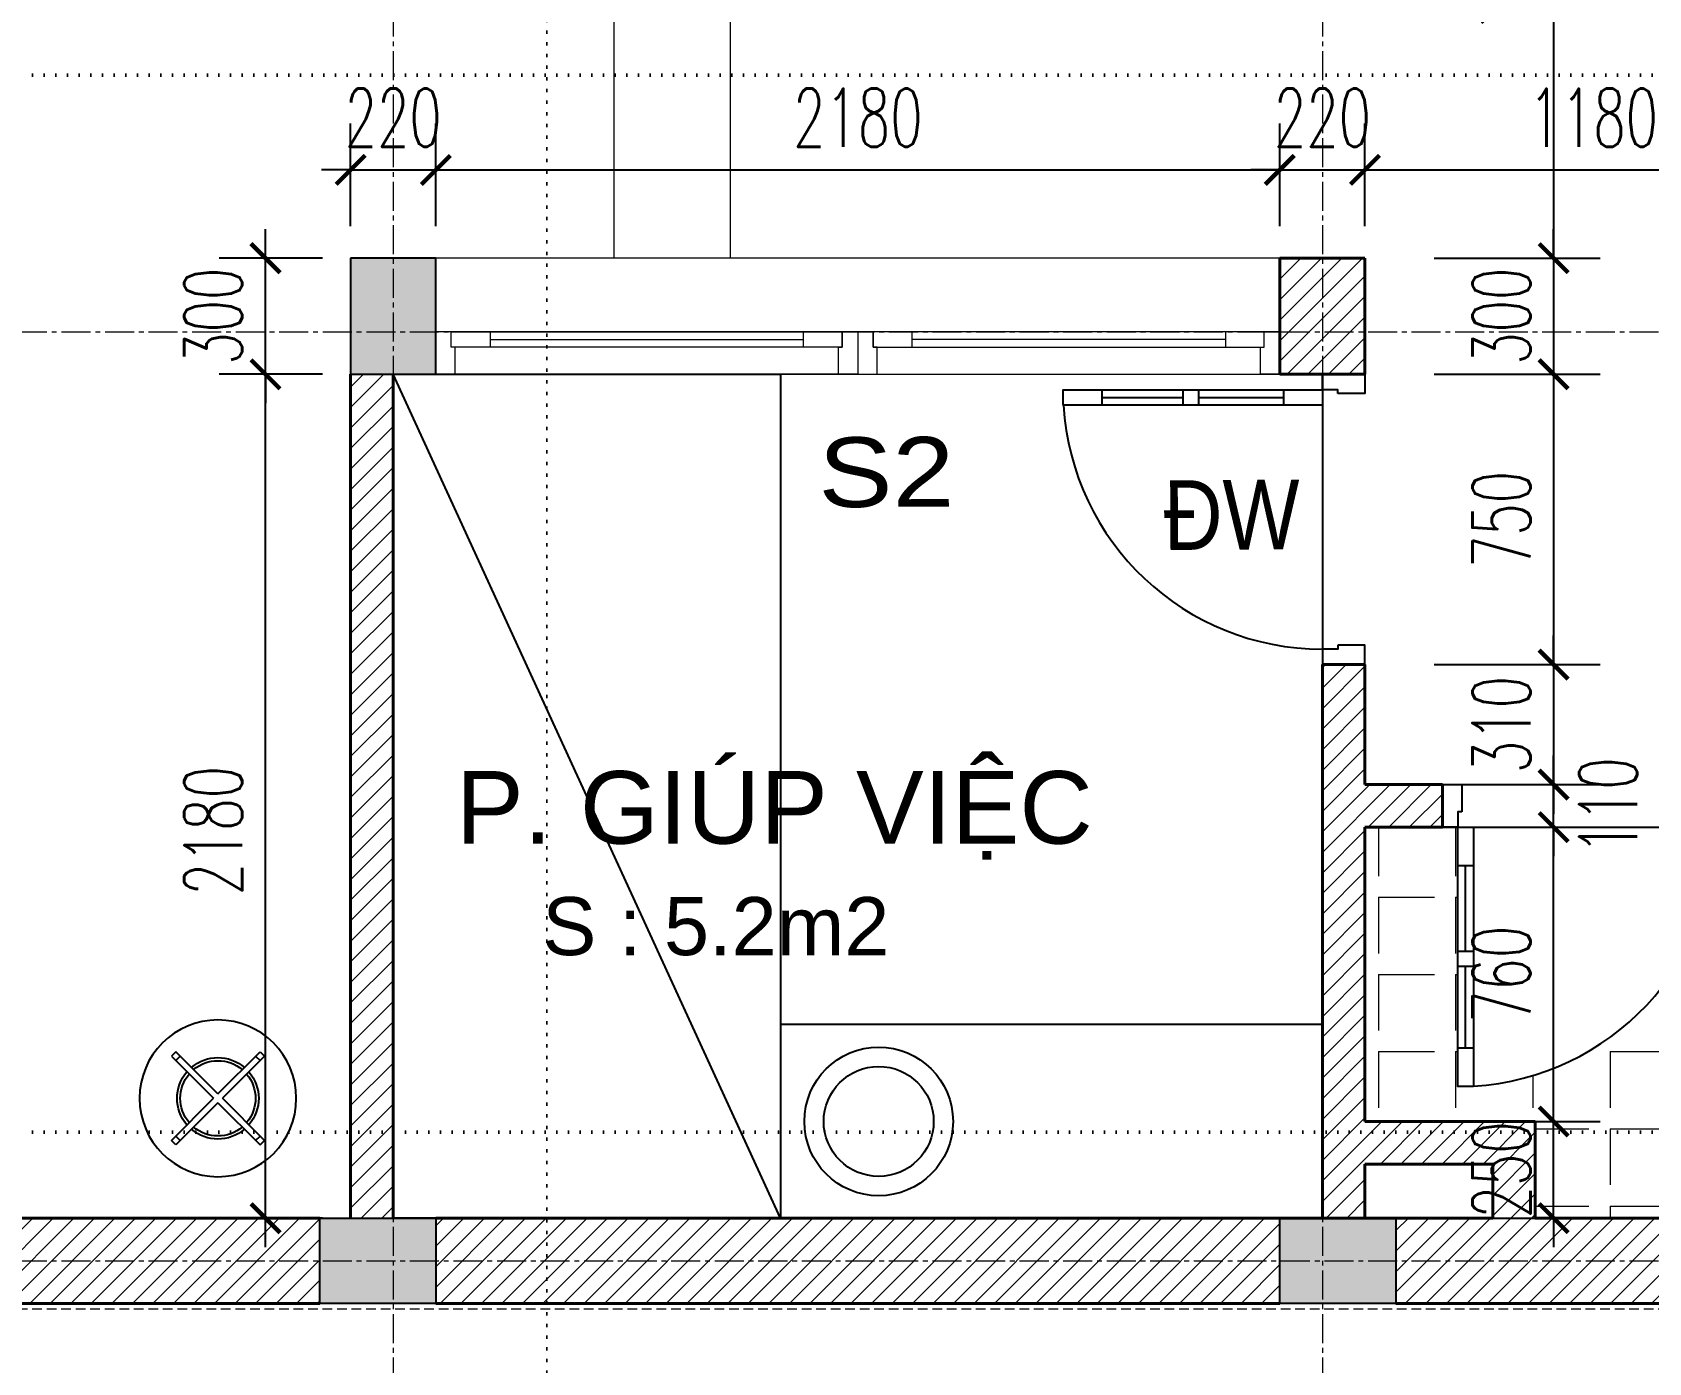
# Model space of a CAD drawing. Header units: millimetres. Extents: x -229618 to 2906, y -178063 to 96806.
# Drawn here: x -204185 to -200010, y -36808 to -33371 of the extents above; entities that cross this region are included whole.
import ezdxf
from ezdxf.enums import TextEntityAlignment as Align

# ---------------------------------------------------------------- set-up
doc = ezdxf.new("R2010")
doc.units = ezdxf.units.MM
doc.header["$LTSCALE"] = 200
doc.header["$MEASUREMENT"] = 0
doc.set_wipeout_variables(frame=1)
doc.header["$PDMODE"] = 3
doc.header["$PDSIZE"] = 50
for name, pattern in [('ACAD_ISO07W100', [3, 0, -3]), ('CENTER2', [1.125, 0.75, -0.125, 0.125, -0.125]), ('DASHED2', [0.375, 0.25, -0.125]), ('HIDDEN2', [0.1875, 0.125, -0.0625])]:
    doc.linetypes.add(name, pattern=pattern)
doc.layers.get('0').update_dxf_attribs({"color": 95, "linetype": 'CONTINUOUS'})
doc.layers.get('DEFPOINTS').update_dxf_attribs({"linetype": 'CONTINUOUS'})
for name, color, linetype, lineweight in [('cat', 1, 'CONTINUOUS', 40), ('hatch', 250, 'CONTINUOUS', 5), ('KH cat', 2, 'HIDDEN2', 50), ('khuat', 8, 'DASHED2', 15), ('nho', 252, 'CONTINUOUS', 15), ('thay', 7, 'CONTINUOUS', 18), ('tim', 18, 'CENTER2', 9)]:
    doc.layers.add(name, color=color, linetype=linetype, lineweight=lineweight)
for name, color, linetype in [('COT', 2, 'CONTINUOUS'), ('CUA', 145, 'CONTINUOUS'), ('DIM', 251, 'CONTINUOUS'), ('NOITHAT', 99, 'CONTINUOUS'), ('TEXT', 33, 'CONTINUOUS'), ('thong ke cua', 7, 'CONTINUOUS')]:
    doc.layers.add(name, color=color, linetype=linetype)
doc.styles.add('Aria H iso', font='Vharial_0.ttf')
doc.styles.add('Arial iso', font='vnarial_0.ttf')
doc.styles.add('Scale', font='vnsimli.shx', dxfattribs={"width": 0.65, "bigfont": 'bigfont.shx'})
doc.styles.add('T3', font='Vhavan_0.ttf', dxfattribs={"width": 0.8})
doc.dimstyles.new('Scale', dxfattribs={"dimscale": 75, "dimtxt": 2, "dimasz": 1, "dimexe": 1.6, "dimexo": 0, "dimgap": 0.8, "dimtad": 1, "dimdec": 0, "dimzin": 0, "dimdsep": 46, "dimtxsty": 'Scale', "dimblk": 'ARCHTICK', "dimcen": 0.1, "dimdle": 1, "dimclrd": 256, "dimclre": 256, "dimclrt": 3, "dimadec": 0, "dimazin": 0, "dimtfac": 1, "dimtdec": 0, "dimtix": 1, "dimtmove": 2, "dimatfit": 3, "dimldrblk": 'ARCHTICK', "dimfxl": 0, "dimtolj": 1, "dimtzin": 0, "dimarcsym": 0})
pattern_1 = [(45, (-231220.12, -29953.56), (-26.516504, 26.516504), [])]

# ---------------------------------------------------------------- blocks, each defined once
blk = doc.blocks.new('A$C1A7D1725')
at = {"layer": 'CUA'}
for p, q in [((670, 750), (670, 0)), ((100, 690), (310, 690)), ((350, 690), (570, 690))]:
    blk.add_line(p, q, dxfattribs=at)
for points in [[(0, 670), (0, 710), (100, 710), (100, 670)], [(0, 670), (0, 710), (670, 710), (670, 670)], [(310, 670), (310, 710), (350, 710), (350, 670)], [(570, 670), (570, 710), (670, 710), (670, 670)], [(710, 700), (710, 710), (670, 710), (670, 750), (780, 750), (780, 700)], [(710, 50), (710, 40), (670, 40), (670, 0), (780, 0), (780, 50)]]:
    blk.add_lwpolyline(points, close=True, dxfattribs=at)
blk.add_arc((669.9, 709.8), 669.8, 183.4084, 270.006, dxfattribs=at)
blk = doc.blocks.new('bd')
at = {"layer": 'NOITHAT'}
for p, q in [((-217.6, 240.6), (-240.6, 217.6)), ((-240.6, 217.6), (-22.9, 0)), ((0, 22.9), (-217.6, 240.6)), ((-194.7, 217.6), (-217.6, 194.7)), ((0, 22.9), (217.6, 240.6)), ((240.6, 217.6), (22.9, 0)), ((194.7, 217.6), (217.6, 194.7)), ((217.6, 240.6), (240.6, 217.6)), ((-240.6, -217.6), (-22.9, 0)), ((240.6, -217.6), (22.9, 0)), ((0, -22.9), (-217.6, -240.6)), ((0, -22.9), (217.6, -240.6)), ((-217.6, -240.6), (-240.6, -217.6)), ((-194.7, -217.6), (-217.6, -194.7)), ((194.7, -217.6), (217.6, -194.7)), ((217.6, -240.6), (240.6, -217.6))]:
    blk.add_line(p, q, dxfattribs=at)
blk.add_circle((0, 0), 405, dxfattribs=at)
for radius, start, end in [(210.6, 49.41173, 130.58827), (194.4, 49.78019, 130.21981), (210.6, 139.41173, 220.58827), (194.4, 139.78019, 220.21981), (194.4, 319.78019, 40.21981), (210.6, 319.41173, 40.58827), (210.6, 229.41173, 310.58827), (194.4, 229.78019, 310.21981)]:
    blk.add_arc((0, 0), radius, start, end, dxfattribs=at)
blk = doc.blocks.new('_ArchTick')
at = {"color": 0, "linetype": 'ByBlock', "const_width": 0.15}
blk.add_lwpolyline([(-0.5, -0.5), (0.5, 0.5)], dxfattribs=at)
blk = doc.blocks.new('*D279')
at = {"layer": 'DEFPOINTS', "color": 0, "linetype": 'Continuous'}
for p in [(-203143, -33726.6), (-203363, -33871.5), (-203143, -33871.5)]:
    blk.add_point(p, dxfattribs=at)
at = {"layer": 'DIM', "linetype": 'Continuous', "lineweight": -2}
for p, q in [((-203363, -33871.5), (-203363, -33606.6)), ((-203143, -33871.5), (-203143, -33606.6)), ((-203363, -33726.6), (-203438, -33726.6)), ((-203363, -33726.6), (-203143, -33726.6)), ((-203143, -33726.6), (-203068, -33726.6))]:
    blk.add_line(p, q, dxfattribs=at)
at = {"layer": 'DIM', "linetype": 'Continuous', "lineweight": -2, "xscale": 75, "yscale": 75, "zscale": 75}
blk.add_blockref('_ArchTick', (-203363, -33726.6), dxfattribs=at)
at = {"layer": 'DIM', "linetype": 'Continuous', "lineweight": -2, "xscale": 75, "yscale": 75, "zscale": 75, "rotation": 180}
blk.add_blockref('_ArchTick', (-203143, -33726.6), dxfattribs=at)
at = {"layer": 'DIM', "color": 3, "linetype": 'Continuous', "insert": (-203253, -33591.6), "char_height": 150, "attachment_point": 5, "style": 'Scale'}
blk.add_mtext('\\A1;220', dxfattribs=at)
blk = doc.blocks.new('*D280')
at = {"layer": 'DEFPOINTS', "color": 0, "linetype": 'Continuous'}
for p in [(-200963, -33726.6), (-203143, -33871.5), (-200963, -33871.5)]:
    blk.add_point(p, dxfattribs=at)
at = {"layer": 'DIM', "linetype": 'Continuous', "lineweight": -2}
for p, q in [((-203143, -33871.5), (-203143, -33606.6)), ((-200963, -33871.5), (-200963, -33606.6)), ((-203218, -33726.6), (-200888, -33726.6))]:
    blk.add_line(p, q, dxfattribs=at)
at = {"layer": 'DIM', "linetype": 'Continuous', "lineweight": -2, "xscale": 75, "yscale": 75, "zscale": 75, "rotation": 180}
blk.add_blockref('_ArchTick', (-203143, -33726.6), dxfattribs=at)
at = {"layer": 'DIM', "linetype": 'Continuous', "lineweight": -2, "xscale": 75, "yscale": 75, "zscale": 75}
blk.add_blockref('_ArchTick', (-200963, -33726.6), dxfattribs=at)
at = {"layer": 'DIM', "color": 3, "linetype": 'Continuous', "insert": (-202053, -33591.6), "char_height": 150, "attachment_point": 5, "style": 'Scale'}
blk.add_mtext('\\A1;2180', dxfattribs=at)
blk = doc.blocks.new('*D281')
at = {"layer": 'DEFPOINTS', "color": 0, "linetype": 'Continuous'}
for p in [(-200743, -33726.6), (-200963, -33871.5), (-200743, -33871.5)]:
    blk.add_point(p, dxfattribs=at)
at = {"layer": 'DIM', "linetype": 'Continuous', "lineweight": -2}
for p, q in [((-200963, -33871.5), (-200963, -33606.6)), ((-200743, -33871.5), (-200743, -33606.6)), ((-200963, -33726.6), (-201038, -33726.6)), ((-200963, -33726.6), (-200743, -33726.6)), ((-200743, -33726.6), (-200668, -33726.6))]:
    blk.add_line(p, q, dxfattribs=at)
at = {"layer": 'DIM', "linetype": 'Continuous', "lineweight": -2, "xscale": 75, "yscale": 75, "zscale": 75}
blk.add_blockref('_ArchTick', (-200963, -33726.6), dxfattribs=at)
at = {"layer": 'DIM', "linetype": 'Continuous', "lineweight": -2, "xscale": 75, "yscale": 75, "zscale": 75, "rotation": 180}
blk.add_blockref('_ArchTick', (-200743, -33726.6), dxfattribs=at)
at = {"layer": 'DIM', "color": 3, "linetype": 'Continuous', "insert": (-200853, -33591.6), "char_height": 150, "attachment_point": 5, "style": 'Scale'}
blk.add_mtext('\\A1;220', dxfattribs=at)
blk = doc.blocks.new('*D282')
at = {"layer": 'DEFPOINTS', "color": 0, "linetype": 'Continuous'}
for p in [(-199563, -33726.6), (-200743, -33871.5), (-199563, -33871.5)]:
    blk.add_point(p, dxfattribs=at)
at = {"layer": 'DIM', "linetype": 'Continuous', "lineweight": -2}
for p, q in [((-200743, -33871.5), (-200743, -33606.6)), ((-199563, -33871.5), (-199563, -33606.6)), ((-200818, -33726.6), (-199488, -33726.6))]:
    blk.add_line(p, q, dxfattribs=at)
at = {"layer": 'DIM', "linetype": 'Continuous', "lineweight": -2, "xscale": 75, "yscale": 75, "zscale": 75, "rotation": 180}
blk.add_blockref('_ArchTick', (-200743, -33726.6), dxfattribs=at)
at = {"layer": 'DIM', "linetype": 'Continuous', "lineweight": -2, "xscale": 75, "yscale": 75, "zscale": 75}
blk.add_blockref('_ArchTick', (-199563, -33726.6), dxfattribs=at)
at = {"layer": 'DIM', "color": 3, "linetype": 'Continuous', "insert": (-200153, -33591.6), "char_height": 150, "attachment_point": 5, "style": 'Scale'}
blk.add_mtext('\\A1;1180', dxfattribs=at)
blk = doc.blocks.new('*D292')
at = {"layer": 'DEFPOINTS', "color": 0, "linetype": 'Continuous'}
for p in [(-200564.5, -32454.5), (-200564.5, -33954.5), (-200255.6, -33954.5)]:
    blk.add_point(p, dxfattribs=at)
at = {"layer": 'DIM', "linetype": 'Continuous', "lineweight": -2}
for p, q in [((-200255.6, -32379.5), (-200255.6, -34029.5)), ((-200564.5, -32454.5), (-200135.6, -32454.5)), ((-200564.5, -33954.5), (-200135.6, -33954.5))]:
    blk.add_line(p, q, dxfattribs=at)
at = {"layer": 'DIM', "linetype": 'Continuous', "lineweight": -2, "xscale": 75, "yscale": 75, "zscale": 75}
for p, rotation in [((-200255.6, -32454.5), 90), ((-200255.6, -33954.5), 270)]:
    blk.add_blockref('_ArchTick', p, dxfattribs=dict(at, rotation=rotation))
at = {"layer": 'DIM', "color": 3, "linetype": 'Continuous', "insert": (-200390.6, -33204.5), "char_height": 150, "attachment_point": 5, "rotation": 90, "style": 'Scale'}
blk.add_mtext('\\A1;1500', dxfattribs=at)
blk = doc.blocks.new('*D293')
at = {"layer": 'DEFPOINTS', "color": 0, "linetype": 'Continuous'}
for p in [(-200564.5, -33954.5), (-200564.5, -34254.5), (-200255.6, -34254.5)]:
    blk.add_point(p, dxfattribs=at)
at = {"layer": 'DIM', "linetype": 'Continuous', "lineweight": -2}
for p, q in [((-200255.6, -33954.5), (-200255.6, -33879.5)), ((-200564.5, -33954.5), (-200135.6, -33954.5)), ((-200255.6, -33954.5), (-200255.6, -34254.5)), ((-200564.5, -34254.5), (-200135.6, -34254.5)), ((-200255.6, -34254.5), (-200255.6, -34329.5))]:
    blk.add_line(p, q, dxfattribs=at)
at = {"layer": 'DIM', "linetype": 'Continuous', "lineweight": -2, "xscale": 75, "yscale": 75, "zscale": 75}
for p, rotation in [((-200255.6, -33954.5), 270), ((-200255.6, -34254.5), 90)]:
    blk.add_blockref('_ArchTick', p, dxfattribs=dict(at, rotation=rotation))
at = {"layer": 'DIM', "color": 3, "linetype": 'Continuous', "insert": (-200390.6, -34104.5), "char_height": 150, "attachment_point": 5, "rotation": 90, "style": 'Scale'}
blk.add_mtext('\\A1;300', dxfattribs=at)
blk = doc.blocks.new('*D294')
at = {"layer": 'DEFPOINTS', "color": 0, "linetype": 'Continuous'}
for p in [(-200564.5, -34254.5), (-200564.5, -35004.5), (-200255.6, -35004.5)]:
    blk.add_point(p, dxfattribs=at)
at = {"layer": 'DIM', "linetype": 'Continuous', "lineweight": -2}
for p, q in [((-200255.6, -34179.5), (-200255.6, -35079.5)), ((-200564.5, -34254.5), (-200135.6, -34254.5)), ((-200564.5, -35004.5), (-200135.6, -35004.5))]:
    blk.add_line(p, q, dxfattribs=at)
at = {"layer": 'DIM', "linetype": 'Continuous', "lineweight": -2, "xscale": 75, "yscale": 75, "zscale": 75}
for p, rotation in [((-200255.6, -34254.5), 90), ((-200255.6, -35004.5), 270)]:
    blk.add_blockref('_ArchTick', p, dxfattribs=dict(at, rotation=rotation))
at = {"layer": 'DIM', "color": 3, "linetype": 'Continuous', "insert": (-200390.6, -34629.5), "char_height": 150, "attachment_point": 5, "rotation": 90, "style": 'Scale'}
blk.add_mtext('\\A1;750', dxfattribs=at)
blk = doc.blocks.new('*D295')
at = {"layer": 'DEFPOINTS', "color": 0, "linetype": 'Continuous'}
for p in [(-200564.5, -35004.5), (-200564.5, -35314.5), (-200255.6, -35314.5)]:
    blk.add_point(p, dxfattribs=at)
at = {"layer": 'DIM', "linetype": 'Continuous', "lineweight": -2}
for p, q in [((-200255.6, -35004.5), (-200255.6, -34929.5)), ((-200564.5, -35004.5), (-200135.6, -35004.5)), ((-200255.6, -35004.5), (-200255.6, -35314.5)), ((-200564.5, -35314.5), (-200135.6, -35314.5)), ((-200255.6, -35314.5), (-200255.6, -35389.5))]:
    blk.add_line(p, q, dxfattribs=at)
at = {"layer": 'DIM', "linetype": 'Continuous', "lineweight": -2, "xscale": 75, "yscale": 75, "zscale": 75}
for p, rotation in [((-200255.6, -35004.5), 270), ((-200255.6, -35314.5), 90)]:
    blk.add_blockref('_ArchTick', p, dxfattribs=dict(at, rotation=rotation))
at = {"layer": 'DIM', "color": 3, "linetype": 'Continuous', "insert": (-200390.6, -35159.5), "char_height": 150, "attachment_point": 5, "rotation": 90, "style": 'Scale'}
blk.add_mtext('\\A1;310', dxfattribs=at)
blk = doc.blocks.new('*D168')
at = {"layer": 'DEFPOINTS', "color": 0, "linetype": 'Continuous'}
for p in [(-203582.9, -34254.5), (-203435.4, -34254.5), (-203435.4, -36434.5)]:
    blk.add_point(p, dxfattribs=at)
at = {"layer": 'DIM', "linetype": 'Continuous', "lineweight": -2}
for p, q in [((-203582.9, -36509.5), (-203582.9, -34179.5)), ((-203435.4, -34254.5), (-203702.9, -34254.5)), ((-203435.4, -36434.5), (-203702.9, -36434.5))]:
    blk.add_line(p, q, dxfattribs=at)
at = {"layer": 'DIM', "linetype": 'Continuous', "lineweight": -2, "xscale": 75, "yscale": 75, "zscale": 75}
for p, rotation in [((-203582.9, -34254.5), 90), ((-203582.9, -36434.5), 270)]:
    blk.add_blockref('_ArchTick', p, dxfattribs=dict(at, rotation=rotation))
at = {"layer": 'DIM', "color": 3, "linetype": 'Continuous', "insert": (-203717.9, -35433.3), "char_height": 150, "attachment_point": 5, "rotation": 90, "style": 'Scale'}
blk.add_mtext('\\A1;2180', dxfattribs=at)
blk = doc.blocks.new('*D169')
at = {"layer": 'DEFPOINTS', "color": 0, "linetype": 'Continuous'}
for p in [(-203582.9, -33954.5), (-203435.4, -33954.5), (-203435.4, -34254.5)]:
    blk.add_point(p, dxfattribs=at)
at = {"layer": 'DIM', "linetype": 'Continuous', "lineweight": -2}
for p, q in [((-203582.9, -33954.5), (-203582.9, -33879.5)), ((-203435.4, -33954.5), (-203702.9, -33954.5)), ((-203582.9, -34254.5), (-203582.9, -33954.5)), ((-203435.4, -34254.5), (-203702.9, -34254.5)), ((-203582.9, -34254.5), (-203582.9, -34329.5))]:
    blk.add_line(p, q, dxfattribs=at)
at = {"layer": 'DIM', "linetype": 'Continuous', "lineweight": -2, "xscale": 75, "yscale": 75, "zscale": 75}
for p, rotation in [((-203582.9, -33954.5), 270), ((-203582.9, -34254.5), 90)]:
    blk.add_blockref('_ArchTick', p, dxfattribs=dict(at, rotation=rotation))
at = {"layer": 'DIM', "color": 3, "linetype": 'Continuous', "insert": (-203717.9, -34104.5), "char_height": 150, "attachment_point": 5, "rotation": 90, "style": 'Scale'}
blk.add_mtext('\\A1;300', dxfattribs=at)
blk = doc.blocks.new('*D150')
at = {"layer": 'DEFPOINTS', "color": 0, "linetype": 'Continuous'}
for p in [(-200540.9, -36184.5), (-200255.6, -36184.5), (-200540.9, -36434.5)]:
    blk.add_point(p, dxfattribs=at)
at = {"layer": 'DIM', "linetype": 'Continuous', "lineweight": -2}
for p, q in [((-200255.6, -36184.5), (-200255.6, -36109.5)), ((-200540.9, -36184.5), (-200135.6, -36184.5)), ((-200255.6, -36434.5), (-200255.6, -36184.5)), ((-200540.9, -36434.5), (-200135.6, -36434.5)), ((-200255.6, -36434.5), (-200255.6, -36509.5))]:
    blk.add_line(p, q, dxfattribs=at)
at = {"layer": 'DIM', "linetype": 'Continuous', "lineweight": -2, "xscale": 75, "yscale": 75, "zscale": 75}
for p, rotation in [((-200255.6, -36184.5), 270), ((-200255.6, -36434.5), 90)]:
    blk.add_blockref('_ArchTick', p, dxfattribs=dict(at, rotation=rotation))
at = {"layer": 'DIM', "color": 3, "linetype": 'Continuous', "insert": (-200390.6, -36309.5), "char_height": 150, "attachment_point": 5, "rotation": 90, "style": 'Scale'}
blk.add_mtext('\\A1;250', dxfattribs=at)
blk = doc.blocks.new('*D151')
at = {"layer": 'DEFPOINTS', "color": 0, "linetype": 'Continuous'}
for p in [(-200540.9, -35424.5), (-200255.6, -35424.5), (-200540.9, -36184.5)]:
    blk.add_point(p, dxfattribs=at)
at = {"layer": 'DIM', "linetype": 'Continuous', "lineweight": -2}
for p, q in [((-200255.6, -36259.5), (-200255.6, -35349.5)), ((-200540.9, -35424.5), (-200135.6, -35424.5)), ((-200540.9, -36184.5), (-200135.6, -36184.5))]:
    blk.add_line(p, q, dxfattribs=at)
at = {"layer": 'DIM', "linetype": 'Continuous', "lineweight": -2, "xscale": 75, "yscale": 75, "zscale": 75}
for p, rotation in [((-200255.6, -35424.5), 90), ((-200255.6, -36184.5), 270)]:
    blk.add_blockref('_ArchTick', p, dxfattribs=dict(at, rotation=rotation))
at = {"layer": 'DIM', "color": 3, "linetype": 'Continuous', "insert": (-200390.6, -35804.5), "char_height": 150, "attachment_point": 5, "rotation": 90, "style": 'Scale'}
blk.add_mtext('\\A1;760', dxfattribs=at)
blk = doc.blocks.new('kh cua')
at = {"ltscale": 600}
blk.add_wipeout([(0, 210.4), (-65, 200.1), (-123.6, 170.2), (-170.2, 123.6), (-200.1, 65), (-210.4, 0), (-200.1, -65), (-170.2, -123.6), (-123.6, -170.2), (-65, -200.1), (0, -210.4), (65, -200.1), (123.6, -170.2), (170.2, -123.6), (200.1, -65), (210.4, 0), (200.1, 65), (170.2, 123.6), (123.6, 170.2), (65, 200.1)], dxfattribs=at).dxf.layer = 'thong ke cua'
at = {"layer": 'thong ke cua', "color": 1, "style": 'T3', "width": 0.973787}
blk.add_attdef('AA', text='', height=180, rotation=0.3157, dxfattribs=at).set_placement((-171.5, -80.9), (179.8, -78.9), align=Align.FIT)
blk = doc.blocks.new('*D411')
at = {"layer": 'DEFPOINTS', "color": 0}
for p in [(-200463, -35314.5), (-200255.6, -35314.5), (-200463, -35424.5)]:
    blk.add_point(p, dxfattribs=at)
at = {"layer": 'DIM', "lineweight": -2}
for p, q in [((-200255.6, -35314.5), (-200255.6, -35239.5)), ((-200463, -35314.5), (-200135.6, -35314.5)), ((-200255.6, -35424.5), (-200255.6, -35314.5)), ((-200463, -35424.5), (-200135.6, -35424.5)), ((-200255.6, -35424.5), (-200255.6, -35499.5))]:
    blk.add_line(p, q, dxfattribs=at)
at = {"layer": 'DIM', "lineweight": -2, "xscale": 75, "yscale": 75, "zscale": 75}
for p, rotation in [((-200255.6, -35314.5), 270), ((-200255.6, -35424.5), 90)]:
    blk.add_blockref('_ArchTick', p, dxfattribs=dict(at, rotation=rotation))
at = {"layer": 'DIM', "color": 3, "insert": (-200115, -35369.5), "char_height": 150, "attachment_point": 5, "rotation": 90, "style": 'Scale'}
blk.add_mtext('\\A1;110', dxfattribs=at)

msp = doc.modelspace()

# ---------------------------------------------------------------- hatches: boundary and pattern name
at = {"layer": 'hatch', "linetype": 'Continuous'}
h = msp.add_hatch(dxfattribs=at)
h.set_pattern_fill('BT', color=256, scale=100, style=0)
h.set_pattern_definition([(0, (83.29, 12.83), (0, 100), [0, -100]), (0, (12.65, 56.06), (0, 100), [0, -100]), (0, (15.78, 38.46), (0, 100), [0, -100]), (0, (51, 46.67), (0, 100), [0, -100]), (0, (32.02, 75.43), (0, 100), [0, -100]), (0, (26.93, 62.72), (0, 100), [0, -100]), (0, (35.94, 84.04), (0, 100), [0, -100]), (0, (22.04, 92.45), (0, 100), [0, -100]), (0, (41.22, 70.54), (0, 100), [0, -100]), (0, (9.13, 70.93), (0, 100), [0, -100]), (0, (73.12, 71.32), (0, 100), [0, -100]), (0, (87.6, 74.06), (0, 100), [0, -100]), (0, (80.16, 63.89), (0, 100), [0, -100]), (0, (82.32, 50.2), (0, 100), [0, -100]), (0, (56.29, 62.13), (0, 100), [0, -100]), (0, (55.51, 34.55), (0, 100), [0, -100]), (0, (55.51, 25.94), (0, 100), [0, -100]), (0, (8.15, 23.98), (0, 100), [0, -100]), (0, (47.68, 35.72), (0, 100), [0, -100]), (0, (48.07, 2.46), (0, 100), [0, -100]), (0, (37.31, 23.79), (0, 100), [0, -100]), (0, (38.09, 14), (0, 100), [0, -100]), (0, (25.17, 6.77), (0, 100), [0, -100]), (0, (31.83, 20.07), (0, 100), [0, -100]), (0, (27.13, 24.18), (0, 100), [0, -100]), (45, (79.99, 21.105), (0, 100.00003), [8, -133.4214]), (135, (85.65, 26.76), (-100.00003, 0), [8, -133.4214]), (270, (79.99, 32.42), (100, -2e-14), [11.3137, -88.6863]), (180, (76.52, 22.38), (-1e-14, -100), [12, -88]), (270, (64.52, 22.38), (100, -2e-14), [12, -88]), (45, (64.52, 10.38), (0, 100.00003), [16.9706, -124.4508]), (90, (39.51, 29.29), (-100, 6e-15), [16.8, -83.2]), (180, (39.51, 46.09), (-1e-14, -100), [16.8, -83.2]), (315, (22.714, 46.095), (100.00003, -2e-14), [23.7588, -117.6626]), (135, (25.28, 11.31), (-100.00003, 0), [7, -134.4214]), (225, (20.33, 16.26), (-1e-14, -100.00003), [7, -134.4214]), (0, (15.38, 11.31), (0, 100), [9.8995, -90.1005]), (0, (61.83, 78.92), (0, 100), [13.75, -86.25]), (90, (75.58, 78.92), (-100, 6e-15), [13.75, -86.25]), (225, (75.584, 92.67), (-1e-14, -100.00003), [19.4454, -121.9759]), (270, (50.27, 80.91), (100, -2e-14), [12.5, -87.5]), (0, (50.27, 68.41), (0, 100), [12.5, -87.5]), (135, (62.77, 68.41), (-100.00003, 0), [17.6777, -123.7437]), (45, (56.63, 84.76), (0, 100.00003), [8.5, -132.9214]), (135, (62.64, 90.77), (-100.00003, 0), [8.5, -132.9214]), (270, (56.63, 96.78), (100, -2e-14), [12.0208, -87.9792]), (135, (17.366, 77.56), (-100.00003, 0), [14.1421, -127.2792]), (0, (7.37, 77.56), (0, 100), [10, -90]), (270, (7.37, 87.56), (100, -2e-14), [10, -90]), (45, (0, 0), (-49.497475, 49.497475), []), (45, (35, 0), (-49.497475, 49.497475), [])])
h.paths.add_polyline_path([(-200963, -26684.5), (-200743, -26684.5), (-200743, -26904.5), (-200963, -26904.5)])
h.paths.add_polyline_path([(-195563, -32234.5), (-195343, -32234.5), (-195343, -32454.5), (-195563, -32454.5)])
h.paths.add_polyline_path([(-196763, -28634.5), (-196543, -28634.5), (-196543, -28854.5), (-196763, -28854.5)])
h.paths.add_polyline_path([(-208763, -29834.5), (-208543, -29834.5), (-208543, -30054.5), (-208763, -30054.5)])
h.paths.add_polyline_path([(-207263, -29834.5), (-207043, -29834.5), (-207043, -30054.5), (-207263, -30054.5)])
h.paths.add_polyline_path([(-207263, -26684.5), (-207043, -26684.5), (-207043, -26904.5), (-207263, -26904.5)])
h.paths.add_polyline_path([(-195563, -32234.5), (-195643, -32234.5), (-195643, -32454.4), (-195563, -32454.4)])
h.paths.add_polyline_path([(-203363, -33954.5), (-203143, -33954.5), (-203143, -34254.5), (-203363, -34254.5)])
h.paths.add_polyline_path([(-203443, -36654.5), (-203443, -36434.5), (-203143, -36434.5), (-203143, -36654.5)])
h.paths.add_polyline_path([(-208463, -36434.5), (-208463, -36654.5), (-208763, -36654.5), (-208763, -36434.5)])
h.paths.add_polyline_path([(-195643, -36654.5), (-195643, -36434.5), (-195343, -36434.5), (-195343, -36654.5)])
h.paths.add_polyline_path([(-200663, -28634.5), (-200663, -28854.5), (-200963, -28854.5), (-200963, -28634.5)])
h.paths.add_polyline_path([(-203443, -30054.5), (-203443, -29834.5), (-203143, -29834.5), (-203143, -30054.5)])
h.paths.add_polyline_path([(-208463, -32234.5), (-208463, -32454.5), (-208763, -32454.5), (-208763, -32234.5)])
h.paths.add_polyline_path([(-200963, -32154.5), (-200743, -32154.5), (-200743, -32454.5), (-200963, -32454.5)])
h.paths.add_polyline_path([(-200663, -36434.5), (-200663, -36654.5), (-200963, -36654.5), (-200963, -36434.5)])
h = msp.add_hatch(dxfattribs=at)
h.set_pattern_fill('ANSI31', color=256, scale=300, style=0)
h.set_pattern_definition(pattern_1)
edge = h.paths.add_edge_path()
edge.add_line((-193093, -36544.5), (-193093, -36654.5))
edge.add_line((-193093, -36654.5), (-195343, -36654.5))
edge.add_line((-195343, -36654.5), (-195343, -36544.5))
edge.add_line((-195343, -36544.5), (-195319.8, -36544.5))
edge.add_arc((-195243, -36544.5), 76.7, 180, 360)
edge.add_line((-195166.3, -36544.5), (-193093, -36544.5))
h.paths.add_polyline_path([(-192983, -33299.5), (-192873, -33299.5), (-192873, -36434.5), (-192983, -36434.5)])
h.paths.add_polyline_path([(-192873, -30039.5), (-192983, -30039.5), (-192983, -26904.5), (-192873, -26904.5)])
h.paths.add_polyline_path([(-192983, -30149.5), (-192873, -30149.5), (-192873, -33189.5), (-192983, -33189.5)])
h.paths.add_polyline_path([(-196818, -26684.5), (-196818, -26794.5), (-193093, -26794.5), (-193093, -26684.5)])
h.paths.add_polyline_path([(-200633, -26684.5), (-200633, -26794.5), (-196928, -26794.5), (-196928, -26684.5)])
h = msp.add_hatch(dxfattribs=at)
h.set_pattern_fill('ANSI31', color=256, scale=300, style=0)
h.set_pattern_definition(pattern_1)
h.paths.add_polyline_path([(-200633, -36654.5), (-200663, -36654.5), (-200663, -36434.5), (-200633, -36434.5)])
h.paths.add_polyline_path([(-203143, -36434.5), (-200963, -36434.5), (-200963, -36654.5), (-203143, -36654.5)])
h.paths.add_polyline_path([(-200853, -36434.5), (-200853, -35004.5), (-200743, -35004.5), (-200743, -35314.5), (-200543, -35314.5), (-200543, -35424.5), (-200743, -35424.5), (-200743, -36434.5)])
h.paths.add_polyline_path([(-198863, -34064.5), (-198753, -34064.5), (-198753, -36434.5), (-195673, -36434.5), (-195673, -36654.5), (-200633, -36654.5), (-200633, -36434.5), (-198863, -36434.5), (-198863, -35424.5), (-199793, -35424.5), (-199793, -35314.5), (-198863, -35314.5)])
h.paths.add_polyline_path([(-199563, -34064.5), (-198153, -34064.5), (-198153, -33954.5), (-199563, -33954.5)])
h.paths.add_polyline_path([(-195643, -36654.5), (-195673, -36654.5), (-195673, -36434.5), (-195643, -36434.5)])
h.paths.add_polyline_path([(-200303, -36184.5), (-200303, -36294.5), (-200743, -36294.5), (-200743, -36184.5)])
h.paths.add_polyline_path([(-200303, -36434.5), (-200413, -36434.5), (-200413, -36294.5), (-200303, -36294.5)], flags=16)
h.paths.add_polyline_path([(-200963, -34254.5), (-200963, -33954.5), (-200743, -33954.5), (-200743, -34254.5)])
h = msp.add_hatch(dxfattribs=at)
h.set_pattern_fill('ANSI31', color=256, scale=300, style=0)
h.set_pattern_definition(pattern_1)
h.paths.add_polyline_path([(-203253, -36434.5), (-203363, -36434.5), (-203363, -34254.5), (-203253, -34254.5)])
h.paths.add_polyline_path([(-203473, -36654.5), (-208433, -36654.5), (-208433, -36434.5), (-207563, -36434.5), (-207563, -36544.5), (-207263, -36544.5), (-207263, -36434.5), (-204643, -36434.5), (-204643, -36544.5), (-204343, -36544.5), (-204343, -36434.5), (-203473, -36434.5)])
edge = h.paths.add_edge_path(flags=17)
edge.add_line((-208863, -36544.5), (-208863, -36599.5))
edge.add_arc((-208863, -36544.5), 55, 270, 360)
edge.add_line((-208808, -36544.5), (-208863, -36544.5))
edge = h.paths.add_edge_path()
edge.add_arc((-208863, -36544.5), 55, 0, 100.4757, ccw=False)
edge.add_line((-208808, -36544.5), (-208863, -36544.5))
edge.add_line((-208863, -36544.5), (-208863, -36599.5))
edge.add_arc((-208863, -36544.5), 55, 259.5243, 270, ccw=False)
edge.add_line((-208873, -36598.6), (-208873, -36654.5))
edge.add_line((-208873, -36654.5), (-208763, -36654.5))
edge.add_line((-208763, -36654.5), (-208763, -36434.5))
edge.add_line((-208763, -36434.5), (-208543, -36434.5))
edge.add_line((-208543, -36434.5), (-208543, -35994.5))
edge.add_line((-208543, -35994.5), (-208873, -35994.5))
edge.add_line((-208873, -35994.5), (-208873, -36490.5))
h.paths.add_polyline_path([(-203443, -36654.5), (-203473, -36654.5), (-203473, -36434.5), (-203443, -36434.5)])
h.paths.add_polyline_path([(-208433, -36654.5), (-208463, -36654.5), (-208463, -36434.5), (-208433, -36434.5)])
h = msp.add_hatch(dxfattribs=at)
h.set_pattern_fill('ANGLE', color=256, scale=725, style=0)
h.set_pattern_definition([(0, (-228820.12, -35206.83), (0, -199.375), [145, -54.375]), (270, (-228820.12, -35206.83), (-199.375, -1e-14), [145, -54.375])])
h.paths.add_polyline_path([(-198863, -36434.5), (-200303, -36434.5), (-200303, -36184.5), (-200743, -36184.5), (-200743, -35424.5), (-200543, -35424.5), (-200503, -35424.5), (-200503, -36094.5), (-200463, -36094.5), (-200463, -36093.2, 0.396926), (-199833, -35424.5), (-199793, -35424.5), (-198863, -35424.5), (-198863, -35702.6, 0.414214), (-198892, -35673.6), (-199024.1, -35673.6, 0.367308), (-199052.7, -35697.9), (-199052.7, -35697.9), (-199052.7, -35697.9, 0.004823), (-199056.9, -35725.1), (-199072.9, -35725.1), (-199075.1, -35702.1, 0.386669), (-199079.9, -35697.8), (-199085.2, -35697.8, 0.414214), (-199090, -35702.6), (-199090, -35767.8, 0.414214), (-199085.2, -35772.6), (-199065.9, -35772.6), (-199065.9, -35767.8), (-199062.4, -35767.8, 0.047975), (-199067.2, -36041.4), (-199242.7, -36091.3, 0.008241), (-199234.7, -36088.9, 0.08725), (-199169.9, -36054.8), (-199169.9, -36054.8), (-199169.9, -36054.8), (-199169.9, -36054.8, -0.08725), (-199234.7, -36088.9, -0.008241), (-199242.7, -36091.3), (-199067.2, -36041.4, 0.021105), (-199052.7, -36161.2, 0.367307), (-199024.1, -36185.5), (-198892, -36185.5, 0.414214), (-198863, -36156.5)])
h.paths.add_polyline_path([(-199052.7, -35697.9), (-199052.7, -35697.9)], flags=17)

# ---------------------------------------------------------------- linework, layer by layer
at = {"layer": 'cat', "linetype": 'Continuous'}
for p, q in [((-200963, -33954.5), (-200743, -33954.5)), ((-200963, -33954.5), (-200963, -34254.5)), ((-200743, -34254.5), (-200743, -33954.5)), ((-203363, -36434.5), (-203363, -34254.5)), ((-203253, -36434.5), (-203253, -34254.5)), ((-200963, -34254.5), (-200743, -34254.5)), ((-200853, -35004.5), (-200743, -35004.5)), ((-200853, -35004.5), (-200853, -36434.5)), ((-200743, -35314.5), (-200743, -35004.5)), ((-200543, -35314.5), (-200743, -35314.5)), ((-200543, -35314.5), (-200543, -35424.5)), ((-200543, -35424.5), (-200743, -35424.5)), ((-200303, -36184.5), (-200743, -36184.5)), ((-200303, -36184.5), (-200303, -36434.5)), ((-200413, -36294.5), (-200743, -36294.5)), ((-200413, -36294.5), (-200413, -36434.5)), ((-204343, -36434.5), (-203443, -36434.5)), ((-203143, -36434.5), (-200853, -36434.5)), ((-200853, -36434.5), (-200413, -36434.5)), ((-200413, -36434.5), (-200853, -36434.5)), ((-208463, -36654.5), (-203443, -36654.5)), ((-203143, -36654.5), (-200963, -36654.5)), ((-200663, -36654.5), (-195343, -36654.5))]:
    msp.add_line(p, q, dxfattribs=at)
for points in [[(-200743, -36184.5), (-200743, -35424.5)], [(-200743, -36434.5), (-200743, -36294.5)], [(-200413, -36434.5), (-200633, -36434.5)], [(-198863, -36434.5), (-200303, -36434.5)]]:
    msp.add_lwpolyline(points, dxfattribs=at)
at = {"layer": 'COT', "linetype": 'Continuous'}
for points in [[(-203363, -33954.5), (-203363, -34254.5), (-203143, -34254.5), (-203143, -33954.5)], [(-203143, -36654.5), (-203443, -36654.5), (-203443, -36434.5), (-203143, -36434.5)], [(-200663, -36654.5), (-200963, -36654.5), (-200963, -36434.5), (-200663, -36434.5)]]:
    msp.add_lwpolyline(points, close=True, dxfattribs=at)
at = {"layer": 'KH cat', "linetype": 'ACAD_ISO07W100', "ltscale": 0.05}
for p, q in [((-202856.5, -39752.1), (-202856.5, -23846.6)), ((-215412, -33482.1), (-191040.3, -33482.1)), ((-215412, -36212.3), (-191040.3, -36212.3))]:
    msp.add_line(p, q, dxfattribs=at)
at = {"layer": 'khuat', "linetype": 'DASHED2', "ltscale": 0.5}
msp.add_lwpolyline([(-212873, -36669.5), (-212873, -26669.5), (-192873, -26669.5), (-192873, -36669.5)], close=True, dxfattribs=at)
at = {"layer": 'nho', "linetype": 'Continuous'}
for p, q in [((-203003, -34164.5), (-202193, -34164.5)), ((-201103, -34164.5), (-201913, -34164.5)), ((-202103, -34254.5), (-203093, -34254.5)), ((-202003, -34254.5), (-201013, -34254.5))]:
    msp.add_line(p, q, dxfattribs=at)
for points in [[(-203093, -34184.5), (-203103, -34184.5), (-203103, -34144.5), (-203143, -34144.5), (-203143, -34254.5), (-203093, -34254.5)], [(-203103, -34184.5), (-203103, -34144.5), (-202093, -34144.5), (-202093, -34184.5)], [(-203103, -34184.5), (-203103, -34144.5), (-203003, -34144.5), (-203003, -34184.5)], [(-202193, -34184.5), (-202193, -34144.5), (-202093, -34144.5), (-202093, -34184.5)], [(-202103, -34184.5), (-202093, -34184.5), (-202093, -34144.5), (-202053, -34144.5), (-202053, -34254.5), (-202103, -34254.5)], [(-202003, -34184.5), (-202013, -34184.5), (-202013, -34144.5), (-202053, -34144.5), (-202053, -34254.5), (-202003, -34254.5)], [(-201003, -34184.5), (-201003, -34144.5), (-202013, -34144.5), (-202013, -34184.5)], [(-201913, -34184.5), (-201913, -34144.5), (-202013, -34144.5), (-202013, -34184.5)], [(-201003, -34184.5), (-201003, -34144.5), (-201103, -34144.5), (-201103, -34184.5)], [(-201013, -34184.5), (-201003, -34184.5), (-201003, -34144.5), (-200963, -34144.5), (-200963, -34254.5), (-201013, -34254.5)]]:
    msp.add_lwpolyline(points, close=True, dxfattribs=at)
at = {"layer": 'NOITHAT'}
msp.add_lwpolyline([(-202253, -34254.5), (-202253, -36434.5), (-203253, -36434.5), (-203253, -34254.5), (-202253, -34254.5), (-202253, -36434.5), (-203253, -34254.5)], dxfattribs=at)
msp.add_lwpolyline([(-200853, -36434.5), (-200853, -35934.5), (-202253, -35934.5), (-202253, -36434.5)], close=True, dxfattribs=at)
for radius in [192, 142]:
    msp.add_circle((-201999.1, -36184.5), radius, dxfattribs=at)
at = {"layer": 'thay', "linetype": 'Continuous'}
for p, q in [((-202683, -32314.5), (-202683, -33954.5)), ((-202383, -32314.5), (-202383, -33954.5)), ((-200963, -33954.5), (-203143, -33954.5))]:
    msp.add_line(p, q, dxfattribs=at)
at = {"layer": 'thay'}
for p, q in [((-200963, -34144.5), (-203143, -34144.5)), ((-203143, -34254.5), (-200963, -34254.5))]:
    msp.add_line(p, q, dxfattribs=at)
at = {"layer": 'tim', "ltscale": 0.5}
for p, q in [((-203253, -24419.5), (-203253, -39001.5)), ((-200853, -24419.5), (-200853, -39001.5)), ((-214460, -34144.5), (-191669.7, -34144.5)), ((-214460, -36544.5), (-191669.7, -36544.5))]:
    msp.add_line(p, q, dxfattribs=at)

# ---------------------------------------------------------------- block references
at = {"layer": 'nho', "linetype": 'Continuous'}
msp.add_blockref('A$C1A7D1725', (-201523, -35004.5), dxfattribs=at)
at = {"layer": 'nho', "linetype": 'Continuous', "rotation": 90}
msp.add_blockref('A$C1A7D1725', (-199793, -36094.5), dxfattribs=at)
at = {"layer": 'NOITHAT', "xscale": -0.5, "yscale": 0.5, "zscale": 0.5}
msp.add_blockref('bd', (-203705.9, -36124.8), dxfattribs=at)

# ---------------------------------------------------------------- texts
at = {"layer": 'TEXT', "style": 'Aria H iso'}
msp.add_text('p. gióp viÖc', height=187.5, dxfattribs=at).set_placement((-203090.9, -35467))
at = {"layer": 'TEXT', "style": 'Arial iso'}
msp.add_text('S : 5.2m2', height=150, dxfattribs=at).set_placement((-201971.4, -35755), align=Align.RIGHT)

# ---------------------------------------------------------------- dimensions: what is measured, and where the dimension line sits
at = {"layer": 'DIM', "linetype": 'Continuous'}
for base, p1, p2, angle, picture, middle in [((-200255.6, -33954.5), (-200564.5, -32454.5), (-200564.5, -33954.5), 90, '*D292', (-200390.6, -33204.5)), ((-200963, -33726.6), (-203143, -33871.5), (-200963, -33871.5), 180, '*D280', (-202053, -33591.6)), ((-200743, -33726.6), (-200963, -33871.5), (-200743, -33871.5), 180, '*D281', (-200853, -33591.6)), ((-199563, -33726.6), (-200743, -33871.5), (-199563, -33871.5), 180, '*D282', (-200153, -33591.6)), ((-203582.9, -33954.5), (-203435.4, -34254.5), (-203435.4, -33954.5), 270, '*D169', (-203717.9, -34104.5)), ((-200255.6, -34254.5), (-200564.5, -33954.5), (-200564.5, -34254.5), 90, '*D293', (-200390.6, -34104.5)), ((-200255.6, -35004.5), (-200564.5, -34254.5), (-200564.5, -35004.5), 90, '*D294', (-200390.6, -34629.5)), ((-200255.6, -35314.5), (-200564.5, -35004.5), (-200564.5, -35314.5), 90, '*D295', (-200390.6, -35159.5)), ((-200255.6, -35424.5), (-200540.9, -36184.5), (-200540.9, -35424.5), 270, '*D151', (-200390.6, -35804.5)), ((-200255.6, -36184.5), (-200540.9, -36434.5), (-200540.9, -36184.5), 270, '*D150', (-200390.6, -36309.5))]:
    dim = msp.add_linear_dim(base=base, p1=p1, p2=p2, angle=angle, dimstyle='Scale', override={"dimfxl": 70}, dxfattribs=at)
    dim.commit()
    dim.dimension.update_dxf_attribs({"geometry": picture, "text_midpoint": middle})
dim = msp.add_aligned_dim(p1=(-203363, -33871.5), p2=(-203143, -33871.5), distance=144.9, dimstyle='Scale', override={"dimfxl": 70}, dxfattribs=at)
dim.commit()
dim.dimension.update_dxf_attribs({"geometry": '*D279', "text_midpoint": (-203253, -33591.6)})
dim = msp.add_linear_dim(base=(-203582.9, -34254.5), p1=(-203435.4, -36434.5), p2=(-203435.4, -34254.5), angle=270, dimstyle='Scale', override={"dimfxl": 70}, dxfattribs=at)
dim.commit()
dim.dimension.update_dxf_attribs({"geometry": '*D168', "text_midpoint": (-203717.9, -35433.3), "dimtype": 160})
at = {"layer": 'DIM'}
dim = msp.add_linear_dim(base=(-200255.6, -35314.5), p1=(-200463, -35424.5), p2=(-200463, -35314.5), angle=270, dimstyle='Scale', dxfattribs=at)
dim.commit()
dim.dimension.update_dxf_attribs({"geometry": '*D411', "text_midpoint": (-200115, -35369.5), "dimtype": 160})

# ---------------------------------------------------------------- next in the draw order: block references
at = {"layer": 'thong ke cua'}
ref = msp.add_blockref('kh cua', (-201983.2, -34517.1), dxfattribs=at)
ref.add_attrib('AA', 's2', dxfattribs={"color": 1, "height": 180, "rotation": 0.3157, "style": 'T3', "width": 1.37008}).set_placement((-202154.6, -34598), (-201803.4, -34596), align=Align.FIT)
ref = msp.add_blockref('kh cua', (-201091.1, -34627.3), dxfattribs=at)
ref.add_attrib('AA', '®w', dxfattribs={"color": 1, "height": 180, "rotation": 0.3157, "style": 'T3', "width": 0.823807}).set_placement((-201262.6, -34708.4), (-200911.3, -34706.5), align=Align.FIT)

doc.saveas('drawing.dxf')
